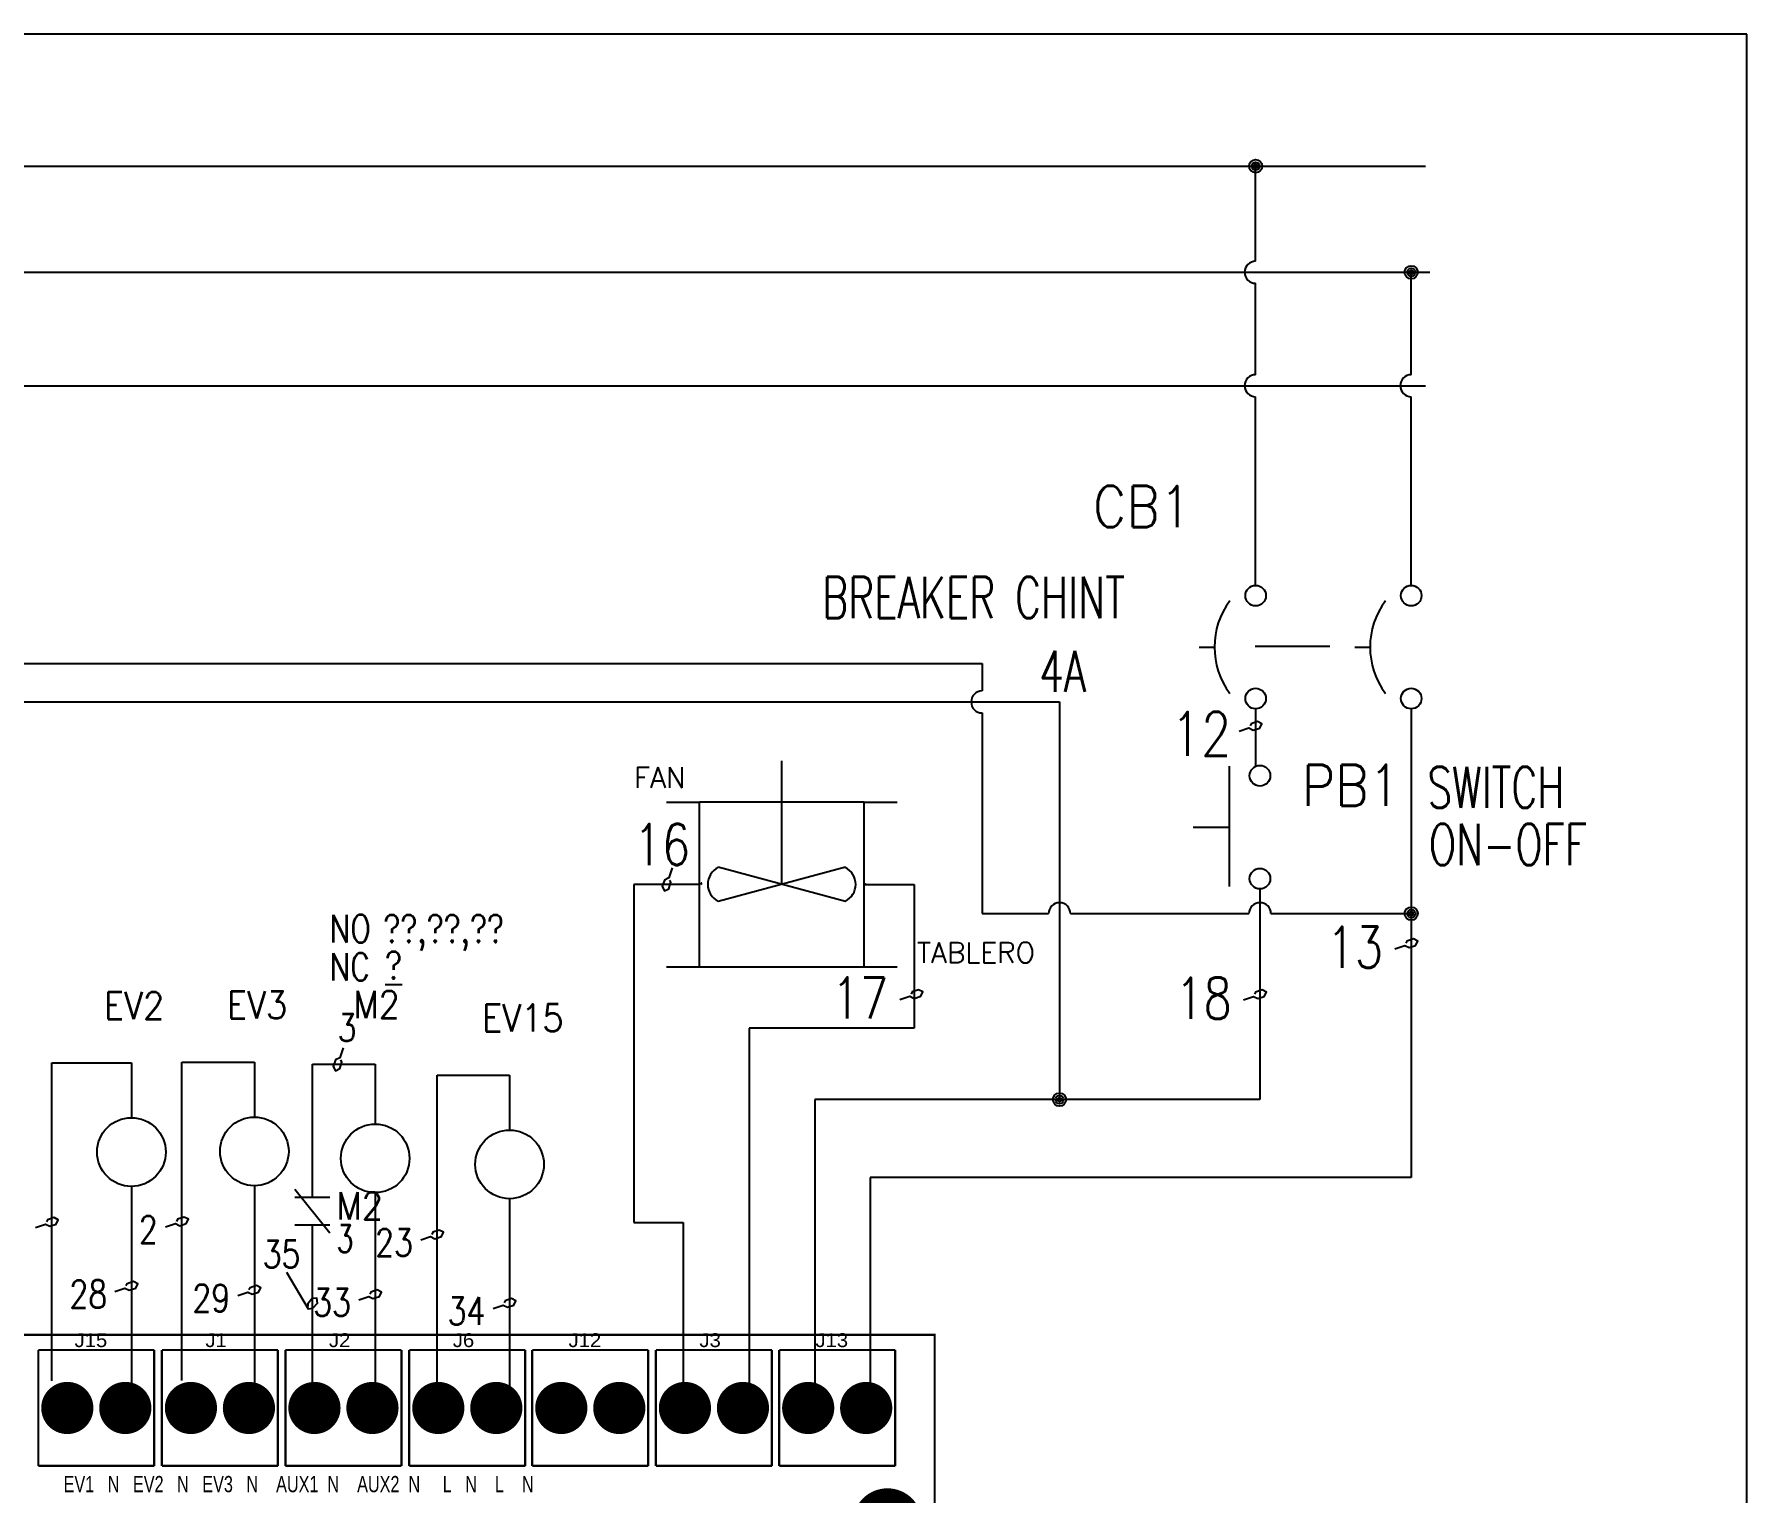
# Model space of a CAD drawing. Header units: inches. Extents: x 18.7 to 39.4, y 4.3 to 20.5.
# Drawn here: x 31.61 to 39.41, y 13.87 to 20.52 of the extents above; entities that cross this region are included whole.
import ezdxf
from ezdxf.enums import TextEntityAlignment as Align

# ---------------------------------------------------------------- set-up
doc = ezdxf.new("R2010")
doc.units = ezdxf.units.IN
doc.header["$MEASUREMENT"] = 0
doc.linetypes.add('HIDDEN2', pattern=[0.1875, 0.125, -0.0625])
for name, color, linetype in [('BLK_12AWG', 7, 'Continuous'), ('DESC', 250, 'Continuous'), ('LINK', 9, 'Continuous'), ('MISC', 7, 'Continuous'), ('SYMS', 7, 'Continuous'), ('TAGS', 150, 'Continuous'), ('WIREFIXED', 7, 'Continuous'), ('WIRES', 7, 'Continuous'), ('XREF', 7, 'Continuous'), ('XREFCHILD', 134, 'Continuous')]:
    doc.layers.add(name, color=color, linetype=linetype)
doc.styles.get("Standard").update_dxf_attribs({"font": 'arial.ttf'})
doc.styles.add('WD', font='romans.shx')

# ---------------------------------------------------------------- blocks, each defined once
blk = doc.blocks.new('VPB11')
for p, q in [((-0.0938, 0.1849), (-0.0938, -0.1801)), ((-0.2022, 0), (-0.0938, 0))]:
    blk.add_line(p, q)
for centre in [(0, 0.1562), (0, -0.1562)]:
    blk.add_circle(centre, 0.0312)
at = {"style": 'WD'}
for tag, p, width in [('INST', (0.1269, 0.3902), 0.7), ('LOC', (0.1269, 0.2206), 0.7), ('TAG1', (0.1269, 0.0644), 0.9), ('XREF', (0.1287, -0.09), 0.7), ('DESC1', (0.1287, -0.242), 0.7), ('DESC2', (0.1287, -0.3982), 0.7)]:
    blk.add_attdef(tag, p, '', height=0.125, dxfattribs=dict(at, width=width))
at = {"linetype": 'Continuous', "style": 'WD'}
for tag, height, flags, p in [('TERM01', 0.125, 8, (-0.055, 0.2223)), ('MFG', 0.01, 9, (-0.1421, -0.0881)), ('CAT', 0.01, 9, (-0.1421, -0.0731))]:
    blk.add_attdef(tag, text='', height=height, dxfattribs=dict(at, flags=flags)).set_placement(p, align=Align.RIGHT)
at = {"color": 7, "style": 'WD', "flags": 1}
for tag, p in [('X2TERM01', (0, 0.1875)), ('X8TERM02', (0, -0.1875))]:
    blk.add_attdef(tag, p, '', height=0.0125, dxfattribs=at)
at = {"color": 7, "style": 'WD'}
for tag, p in [('X4LINK', (-0.2656, 0)), ('X1LINK', (0, 0))]:
    blk.add_attdef(tag, p, '', height=0.01, dxfattribs=at)
at = {"style": 'WD'}
for tag, flags, p in [('CONTACT', 1, (-0.1421, -0.0531)), ('FAMILY', 9, (-0.1421, -0.0365))]:
    blk.add_attdef(tag, text='', height=0.01, dxfattribs=dict(at, flags=flags)).set_placement(p, align=Align.RIGHT)
at = {"linetype": 'Continuous', "style": 'WD', "flags": 9}
blk.add_attdef('ASSYCODE', text='', height=0.01, dxfattribs=at).set_placement((-0.1551, -0.1064), align=Align.CENTER)
at = {"linetype": 'Continuous', "style": 'WD', "flags": 8}
blk.add_attdef('TERM02', text='', height=0.125, dxfattribs=at).set_placement((-0.0407, -0.2291), align=Align.TOP_RIGHT)
blk = doc.blocks.new('WD_WNV')
at = {"linetype": 'Continuous', "style": 'WD', "width": 0.8}
blk.add_attdef('WIRENO', text='', height=0.125, dxfattribs=at).set_placement((-0.05, 0), align=Align.MIDDLE_RIGHT)
at = {"style": 'WD', "flags": 1}
for tag, p in [('W01USER', (-0.0625, 0.0938)), ('W02USER', (-0.0625, 0.0859)), ('W03USER', (-0.0625, 0.0781)), ('W04USER', (-0.0625, 0.0703)), ('W05USER', (-0.0625, 0.0625)), ('W06USER', (-0.0625, 0.0547)), ('W07USER', (-0.0625, 0.0469)), ('W08USER', (-0.0625, 0.0391)), ('W09USER', (-0.0625, 0.0312)), ('W10USER', (-0.0625, 0.0234))]:
    blk.add_attdef(tag, text='', height=0.005, dxfattribs=at).set_placement(p, align=Align.CENTER)
blk = doc.blocks.new('VCB1')
at = {"linetype": 'HIDDEN2'}
blk.add_line((-0.1712, 0), (-0.125, 0), dxfattribs=at)
for centre in [(0, 0.1562), (0, -0.1562)]:
    blk.add_circle(centre, 0.0312)
blk.add_arc((0.1094, 0), 0.2344, 143.1301, 216.8699)
at = {"style": 'WD'}
for tag, p, width in [('INST', (0.2188, 0.3883), 0.7), ('LOC', (0.2188, 0.2188), 0.7), ('TAG1', (0.1269, 0.0644), 0.9), ('XREF', (0.1287, -0.09), 0.7), ('DESC1', (0.1287, -0.242), 0.7), ('DESC2', (0.1287, -0.3893), 0.7)]:
    blk.add_attdef(tag, p, '', height=0.125, dxfattribs=dict(at, width=width))
at = {"linetype": 'Continuous', "style": 'WD'}
for tag, height, flags, p in [('TERM01', 0.125, 8, (-0.055, 0.2066)), ('MFG', 0.01, 9, (-0.1421, -0.0881)), ('CAT', 0.01, 9, (-0.1421, -0.0731))]:
    blk.add_attdef(tag, text='', height=height, dxfattribs=dict(at, flags=flags)).set_placement(p, align=Align.RIGHT)
at = {"style": 'WD', "width": 0.7}
blk.add_attdef('RATING1', text='', height=0.125, dxfattribs=at).set_placement((-0.1875, 0.0625), align=Align.RIGHT)
at = {"color": 7, "style": 'WD', "flags": 1}
for tag, p in [('X2TERM01', (0, 0.1875)), ('X8TERM02', (0, -0.1875))]:
    blk.add_attdef(tag, p, '', height=0.0125, dxfattribs=at)
at = {"color": 7, "style": 'WD'}
for tag, p in [('X4LINK', (-0.25, 0)), ('X1LINK', (0, 0))]:
    blk.add_attdef(tag, p, '', height=0.01, dxfattribs=at)
at = {"style": 'WD', "flags": 9}
for tag, p in [('FAMILY', (-0.1421, -0.0365)), ('CONTACT', (-0.1288, -0.1291))]:
    blk.add_attdef(tag, text='', height=0.01, dxfattribs=at).set_placement(p, align=Align.RIGHT)
at = {"linetype": 'Continuous', "style": 'WD', "flags": 9}
blk.add_attdef('ASSYCODE', text='', height=0.01, dxfattribs=at).set_placement((-0.1533, -0.1061), align=Align.CENTER)
at = {"linetype": 'Continuous', "style": 'WD', "flags": 8}
blk.add_attdef('TERM02', text='', height=0.125, dxfattribs=at).set_placement((-0.0407, -0.2134), align=Align.TOP_RIGHT)
blk = doc.blocks.new('WDDOT')
for radius in [0.03, 0.0187, 0.00929]:
    blk.add_circle((0, 0), radius)
blk = doc.blocks.new('EPAD')
at = {"const_width": 0.5}
blk.add_lwpolyline([(-0.25, 0, 1), (0.25, 0, 1)], format="xyb", close=True, dxfattribs=at)
blk = doc.blocks.new('NextionControlV4')
at = {"const_width": 0.008}
for points in [[(41.8232, 12.2592), (48.3286, 12.2592), (48.3286, 16.8025), (41.8232, 16.8025), (41.8232, 12.2592)], [(41.8232, 12.2592), (48.3286, 12.2592), (48.3286, 16.8025), (41.8232, 16.8025), (41.8232, 12.2592)], [(41.8232, 12.2592), (48.3286, 12.2592), (48.3286, 16.8025), (41.8232, 16.8025), (41.8232, 12.2592)], [(45.2372, 16.75), (45.2372, 16.35)], [(45.2372, 16.75), (45.6372, 16.75)], [(45.2372, 16.75), (45.2372, 16.35)], [(45.2372, 16.75), (45.6372, 16.75)], [(45.2372, 16.75), (45.2372, 16.35)], [(45.2372, 16.75), (45.6372, 16.75)], [(45.6372, 16.75), (45.6372, 16.35)], [(45.6372, 16.75), (45.6372, 16.35)], [(45.6372, 16.75), (45.6372, 16.35)], [(45.6635, 16.75), (45.6635, 16.35)], [(45.6635, 16.75), (46.0635, 16.75)], [(45.6635, 16.75), (45.6635, 16.35)], [(45.6635, 16.75), (46.0635, 16.75)], [(45.6635, 16.75), (45.6635, 16.35)], [(45.6635, 16.75), (46.0635, 16.75)], [(46.0635, 16.75), (46.0635, 16.35)], [(46.0635, 16.75), (46.0635, 16.35)], [(46.0635, 16.75), (46.0635, 16.35)], [(46.0895, 16.75), (46.0895, 16.35)], [(46.0895, 16.75), (46.4895, 16.75)], [(46.0895, 16.75), (46.0895, 16.35)], [(46.0895, 16.75), (46.4895, 16.75)], [(46.0895, 16.75), (46.0895, 16.35)], [(46.0895, 16.75), (46.4895, 16.75)], [(46.4895, 16.75), (46.4895, 16.35)], [(46.4895, 16.75), (46.4895, 16.35)], [(46.4895, 16.75), (46.4895, 16.35)], [(46.5167, 16.75), (46.5167, 16.35)], [(46.5167, 16.75), (46.9167, 16.75)], [(46.5167, 16.75), (46.5167, 16.35)], [(46.5167, 16.75), (46.9167, 16.75)], [(46.5167, 16.75), (46.5167, 16.35)], [(46.5167, 16.75), (46.9167, 16.75)], [(46.9167, 16.75), (46.9167, 16.35)], [(46.9167, 16.75), (46.9167, 16.35)], [(46.9167, 16.75), (46.9167, 16.35)], [(46.9409, 16.75), (46.9409, 16.35)], [(46.9409, 16.75), (47.3409, 16.75)], [(46.9409, 16.75), (46.9409, 16.35)], [(46.9409, 16.75), (47.3409, 16.75)], [(46.9409, 16.75), (46.9409, 16.35)], [(46.9409, 16.75), (47.3409, 16.75)], [(47.3409, 16.75), (47.3409, 16.35)], [(47.3409, 16.75), (47.3409, 16.35)], [(47.3409, 16.75), (47.3409, 16.35)], [(47.3673, 16.75), (47.3673, 16.35)], [(47.3673, 16.75), (47.7673, 16.75)], [(47.3673, 16.75), (47.3673, 16.35)], [(47.3673, 16.75), (47.7673, 16.75)], [(47.3673, 16.75), (47.3673, 16.35)], [(47.3673, 16.75), (47.7673, 16.75)], [(47.7673, 16.75), (47.7673, 16.35)], [(47.7673, 16.75), (47.7673, 16.35)], [(47.7673, 16.75), (47.7673, 16.35)], [(47.7924, 16.75), (47.7924, 16.35)], [(47.7924, 16.75), (48.1924, 16.75)], [(47.7924, 16.75), (47.7924, 16.35)], [(47.7924, 16.75), (48.1924, 16.75)], [(47.7924, 16.75), (47.7924, 16.35)], [(47.7924, 16.75), (48.1924, 16.75)], [(48.1924, 16.75), (48.1924, 16.35)], [(48.1924, 16.75), (48.1924, 16.35)], [(48.1924, 16.75), (48.1924, 16.35)], [(45.2372, 16.35), (45.6372, 16.35)], [(45.2372, 16.35), (45.6372, 16.35)], [(45.2372, 16.35), (45.6372, 16.35)], [(45.6635, 16.35), (46.0635, 16.35)], [(45.6635, 16.35), (46.0635, 16.35)], [(45.6635, 16.35), (46.0635, 16.35)], [(46.0895, 16.35), (46.4895, 16.35)], [(46.0895, 16.35), (46.4895, 16.35)], [(46.0895, 16.35), (46.4895, 16.35)], [(46.5167, 16.35), (46.9167, 16.35)], [(46.5167, 16.35), (46.9167, 16.35)], [(46.5167, 16.35), (46.9167, 16.35)], [(46.9409, 16.35), (47.3409, 16.35)], [(46.9409, 16.35), (47.3409, 16.35)], [(46.9409, 16.35), (47.3409, 16.35)], [(47.3673, 16.35), (47.7673, 16.35)], [(47.3673, 16.35), (47.7673, 16.35)], [(47.3673, 16.35), (47.7673, 16.35)], [(47.7924, 16.35), (48.1924, 16.35)], [(47.7924, 16.35), (48.1924, 16.35)], [(47.7924, 16.35), (48.1924, 16.35)]]:
    blk.add_lwpolyline(points, dxfattribs=at)
for p, xscale, yscale in [((45.3372, 16.55), 0.18, 0.18), ((45.5372, 16.55), 0.18, 0.18), ((45.7635, 16.55), 0.18, 0.18), ((45.9635, 16.55), 0.18, 0.18), ((46.1895, 16.55), 0.18, 0.18), ((46.3895, 16.55), 0.18, 0.18), ((46.6167, 16.55), 0.18, 0.18), ((46.8167, 16.55), 0.18, 0.18), ((47.0409, 16.55), 0.18, 0.18), ((47.2409, 16.55), 0.18, 0.18), ((47.4673, 16.55), 0.18, 0.18), ((47.6673, 16.55), 0.18, 0.18), ((47.8924, 16.55), 0.18, 0.18), ((48.0924, 16.55), 0.18, 0.18), ((48.1657, 16.1529), 0.24, 0.24)]:
    blk.add_blockref('EPAD', p, dxfattribs=dict(xscale=xscale, yscale=yscale))
for s, height, width, p in [('J15', 0.048, 1.041667, (45.3622, 16.76)), ('J15', 0.048, 1.041667, (45.3622, 16.76)), ('J15', 0.048, 1.041667, (45.3622, 16.76)), ('J1', 0.048, 1.041667, (45.8135, 16.76)), ('J1', 0.048, 1.041667, (45.8135, 16.76)), ('J1', 0.048, 1.041667, (45.8135, 16.76)), ('J2', 0.048, 1.041667, (46.2395, 16.76)), ('J2', 0.048, 1.041667, (46.2395, 16.76)), ('J2', 0.048, 1.041667, (46.2395, 16.76)), ('J6', 0.048, 1.041667, (46.6667, 16.76)), ('J6', 0.048, 1.041667, (46.6667, 16.76)), ('J6', 0.048, 1.041667, (46.6667, 16.76)), ('J12', 0.048, 1.041667, (47.0659, 16.76)), ('J12', 0.048, 1.041667, (47.0659, 16.76)), ('J12', 0.048, 1.041667, (47.0659, 16.76)), ('J3', 0.048, 1.041667, (47.5173, 16.76)), ('J3', 0.048, 1.041667, (47.5173, 16.76)), ('J3', 0.048, 1.041667, (47.5173, 16.76)), ('J13', 0.048, 1.041667, (47.9174, 16.76)), ('J13', 0.048, 1.041667, (47.9174, 16.76)), ('J13', 0.048, 1.041667, (47.9174, 16.76)), ('EV1   N   EV2   N   EV3   N    AUX1  N    AUX2  N     L   N    L    N', 0.056, 0.714286, (45.3245, 16.2595)), ('EV1   N   EV2   N   EV3   N    AUX1  N    AUX2  N     L   N    L    N', 0.056, 0.714286, (45.3245, 16.2595)), ('EV1   N   EV2   N   EV3   N    AUX1  N    AUX2  N     L   N    L    N', 0.056, 0.714286, (45.3245, 16.2595))]:
    blk.add_text(s, height=height, dxfattribs=dict(width=width)).set_placement(p)
blk = doc.blocks.new('VCR1')
blk.add_circle((0, 0), 0.1562)
at = {"style": 'WD', "width": 0.7}
for tag, p in [('INST', (0.2812, 0.4133)), ('LOC', (0.2812, 0.2437))]:
    blk.add_attdef(tag, text='', height=0.125, dxfattribs=at).set_placement(p, align=Align.TOP_LEFT)
at = {"linetype": 'Continuous', "style": 'WD', "flags": 8}
blk.add_attdef('TERM01', text='', height=0.125, dxfattribs=at).set_placement((-0.0312, 0.1812), align=Align.RIGHT)
at = {"color": 7, "style": 'WD', "flags": 1}
for tag, p in [('X2TERM01', (0, 0.1562)), ('X8TERM02', (0, -0.1562))]:
    blk.add_attdef(tag, p, '', height=0.0125, dxfattribs=at)
at = {"style": 'WD', "width": 0.9}
for tag, p in [('TAG1', (0.2, -0.0472)), ('DESC1', (-0.256, -1.0197)), ('DESC2', (-0.256, -1.1759)), ('DESC3', (-0.256, -1.3322))]:
    blk.add_attdef(tag, p, '', height=0.125, dxfattribs=at)
at = {"style": 'WD', "flags": 9}
blk.add_attdef('FAMILY', text='', height=0.01, dxfattribs=at).set_placement((-0.2191, -0.0659), align=Align.CENTER)
at = {"linetype": 'Continuous', "style": 'WD', "flags": 9}
blk.add_attdef('ASSYCODE', text='', height=0.01, dxfattribs=at).set_placement((-0.2229, -0.1181), align=Align.CENTER)
for tag, p in [('MFG', (-0.2211, -0.0986)), ('CAT', (-0.2211, -0.0835))]:
    blk.add_attdef(tag, text='', height=0.01, dxfattribs=at).set_placement(p, align=Align.MIDDLE)
at = {"linetype": 'Continuous', "style": 'WD', "flags": 8}
blk.add_attdef('TERM02', text='', height=0.125, dxfattribs=at).set_placement((-0.0312, -0.1781), align=Align.TOP_RIGHT)
at = {"style": 'WD', "width": 0.8, "flags": 8}
for tag, p in [('NO', (-0.256, -1.4884)), ('XREFNO', (-0.0229, -1.4884)), ('NC', (-0.256, -1.6447)), ('XREFNC', (-0.0229, -1.6447))]:
    blk.add_attdef(tag, p, '', height=0.125, dxfattribs=at)
blk = doc.blocks.new('VMS1')
blk.add_circle((0, 0), 0.1562)
at = {"style": 'WD', "width": 0.7}
for tag, p in [('INST', (0.2812, 0.4193)), ('LOC', (0.2812, 0.2497))]:
    blk.add_attdef(tag, text='', height=0.125, dxfattribs=at).set_placement(p, align=Align.TOP_LEFT)
at = {"linetype": 'Continuous', "style": 'WD', "flags": 8}
blk.add_attdef('TERM01', text='', height=0.125, dxfattribs=at).set_placement((-0.0312, 0.1812), align=Align.RIGHT)
at = {"color": 7, "style": 'WD', "flags": 1}
for tag, p in [('X2TERM01', (0, 0.1562)), ('X8TERM02', (0, -0.1562))]:
    blk.add_attdef(tag, p, '', height=0.0125, dxfattribs=at)
at = {"style": 'WD', "width": 0.9}
for tag, p in [('TAG1', (0.2, -0.0472)), ('DESC1', (-0.256, -1.0197)), ('DESC2', (-0.256, -1.1759)), ('DESC3', (-0.256, -1.3322))]:
    blk.add_attdef(tag, p, '', height=0.125, dxfattribs=at)
at = {"style": 'WD', "flags": 9}
blk.add_attdef('FAMILY', text='', height=0.01, dxfattribs=at).set_placement((-0.2191, -0.0659), align=Align.CENTER)
at = {"linetype": 'Continuous', "style": 'WD', "flags": 9}
blk.add_attdef('ASSYCODE', text='', height=0.01, dxfattribs=at).set_placement((-0.2236, -0.1202), align=Align.CENTER)
for tag, p in [('MFG', (-0.2211, -0.0986)), ('CAT', (-0.2211, -0.0835))]:
    blk.add_attdef(tag, text='', height=0.01, dxfattribs=at).set_placement(p, align=Align.MIDDLE)
at = {"linetype": 'Continuous', "style": 'WD', "flags": 8}
blk.add_attdef('TERM02', text='', height=0.125, dxfattribs=at).set_placement((-0.0312, -0.1781), align=Align.TOP_RIGHT)
at = {"style": 'WD', "width": 0.8, "flags": 8}
for tag, p in [('NO', (-0.256, -1.4884)), ('XREFNO', (-0.0229, -1.4884)), ('NC', (-0.256, -1.6447)), ('XREFNC', (-0.0229, -1.6447))]:
    blk.add_attdef(tag, p, '', height=0.125, dxfattribs=at)
blk = doc.blocks.new('VMS22')
at = {"linetype": 'Continuous'}
for p, q in [((-0.08, 0.1), (0.08, -0.1)), ((-0.08, 0.0625), (0.08, 0.0625)), ((-0.08, -0.0625), (0.08, -0.0625))]:
    blk.add_line(p, q, dxfattribs=at)
at = {"style": 'WD'}
for tag, p, width in [('INST', (0.125, 0.2866), 0.7), ('LOC', (0.125, 0.117), 0.7), ('TAG2', (0.1095, -0.0393), 0.9), ('XREF', (0.1115, -0.1888), 0.7), ('DESC1', (0.1115, -0.3407), 0.7), ('DESC2', (0.1115, -0.497), 0.7), ('DESC3', (0.1115, -0.6532), 0.7)]:
    blk.add_attdef(tag, p, '', height=0.125, dxfattribs=dict(at, width=width))
at = {"linetype": 'Continuous', "style": 'WD', "flags": 8}
blk.add_attdef('TERM01', text='', height=0.125, dxfattribs=at).set_placement((-0.0312, 0.125), align=Align.RIGHT)
at = {"style": 'WD'}
for tag, p, flags in [('FAMILY', (-0.1522, -0.001), 9), ('CONTACT', (-0.1522, -0.0177), 1)]:
    blk.add_attdef(tag, p, '', height=0.01, dxfattribs=dict(at, flags=flags))
at = {"color": 7, "style": 'WD'}
for tag, p in [('X4LINK', (-0.1406, 0)), ('X1LINK', (0.125, 0))]:
    blk.add_attdef(tag, p, '', height=0.01, dxfattribs=at)
at = {"color": 7, "style": 'WD', "flags": 1}
for tag, p in [('X2TERM01', (0, 0.0625)), ('X8TERM02', (0, -0.0625))]:
    blk.add_attdef(tag, p, '', height=0.0125, dxfattribs=at)
at = {"linetype": 'Continuous', "style": 'WD', "flags": 8}
blk.add_attdef('TERM02', text='', height=0.125, dxfattribs=at).set_placement((-0.0312, -0.125), align=Align.TOP_RIGHT)
blk = doc.blocks.new('VM1_AXIAL_FLOW_FAN1')
for p, q in [((0, 0), (0, 0.75)), ((-0.7, 0.5), (-0.5, 0.5)), ((-0.5, -0.5), (-0.5, 0.5)), ((0.5, 0.5), (-0.5, 0.5)), ((0.5, -0.5), (0.5, 0.5)), ((0.5, 0.5), (0.7, 0.5)), ((0.386, -0.104), (-0.386, 0.104)), ((0.386, 0.104), (-0.386, -0.104)), ((-0.7, -0.5), (-0.5, -0.5)), ((-0.5, -0.5), (0.5, -0.5)), ((0.5, -0.5), (0.7, -0.5))]:
    blk.add_line(p, q)
for centre, start, end in [((-0.333, 0), 117.1247, 242.8753), ((0.333, 0), 297.1247, 62.8753)]:
    blk.add_arc(centre, 0.116, start, end)
at = {"style": 'WD'}
for tag, height, p in [('INST', 0.125, (-0.585, 0.957)), ('LOC', 0.125, (-0.588, 0.777)), ('TAG1', 0.125, (-0.585, 0.586)), ('TERM01', 0.0625, (-0.51, 0.016))]:
    blk.add_attdef(tag, text='', height=height, dxfattribs=at).set_placement(p, align=Align.RIGHT)
for tag, p, height in [('X2TERM04', (0, 0.75), 0.005), ('TERM04', (0.009, 0.76), 0.0625), ('X4TERM01', (-0.5, 0), 0.01), ('X1TERM03', (0.5, 0), 0.005), ('TERM03', (0.511, 0.012), 0.0625), ('RATING1', (0.82, -0.261), 0.125), ('DESC1', (0.82, -0.477), 0.125), ('X8TERM02', (0, -0.5), 0.005), ('TERM02', (0.002, -0.573), 0.0625), ('DESC2', (0.82, -0.661), 0.125), ('DESC3', (0.82, -0.851), 0.125), ('WDTAGALT', (0.827, -1.032), 0.125)]:
    blk.add_attdef(tag, p, '', height=height, dxfattribs=at)
blk.add_attdef('XREF', text='', height=0.0625, rotation=0.0625, dxfattribs=at).set_placement((0.743, 0.595), align=Align.TOP_CENTER)
at = {"style": 'WD', "flags": 1}
for tag, p in [('FAMILY', (-0.659, -0.3)), ('CAT', (-0.659, -0.345)), ('MFG', (-0.657, -0.376)), ('ASSYCODE', (-0.629, -0.405)), ('WDTYPE', (-0.644, -0.442))]:
    blk.add_attdef(tag, text='', height=0.01, dxfattribs=at).set_placement(p, align=Align.CENTER)
blk = doc.blocks.new('WD_WNH')
at = {"linetype": 'Continuous', "style": 'WD', "width": 0.8}
blk.add_attdef('WIRENO', text='', height=0.125, dxfattribs=at).set_placement((0, 0.0625), align=Align.CENTER)
at = {"style": 'WD', "flags": 1}
for tag, p in [('W01USER', (0, 0.0781)), ('W02USER', (0, 0.0703)), ('W03USER', (0, 0.0625)), ('W04USER', (0, 0.0547)), ('W05USER', (0, 0.0469)), ('W06USER', (0, 0.0391)), ('W07USER', (0, 0.0312)), ('W08USER', (0, 0.0234)), ('W09USER', (0, 0.0156)), ('W10USER', (0, 0.0078))]:
    blk.add_attdef(tag, text='', height=0.005, dxfattribs=at).set_placement(p, align=Align.CENTER)

msp = doc.modelspace()

# ---------------------------------------------------------------- linework, layer by layer
at = {"color": 7, "linetype": 'Continuous'}
for p, q in [((39.4087, 20.5161), (18.6587, 20.5161)), ((39.4087, 4.3311), (39.4087, 20.5161))]:
    msp.add_line(p, q, dxfattribs=at)
at = {"layer": 'BLK_12AWG'}
for p, q in [((19.5714, 19.9155), (37.9464, 19.9155)), ((37.1729, 19.4822), (37.1729, 19.9155)), ((19.591, 19.4322), (37.966, 19.4322)), ((37.8813, 18.9655), (37.8813, 19.4322)), ((37.1729, 18.9655), (37.1729, 19.3822)), ((19.5714, 18.9155), (37.9464, 18.9155)), ((37.1729, 18.0066), (37.1729, 18.8655)), ((37.8813, 18.0066), (37.8813, 18.8655))]:
    msp.add_line(p, q, dxfattribs=at)
for centre in [(37.1729, 19.4322), (37.1729, 18.9155), (37.8813, 18.9155)]:
    msp.add_arc(centre, 0.05, 90, 270, dxfattribs=at)
at = {"layer": 'LINK'}
msp.add_lwpolyline([(37.17, 17.73), (37.51, 17.73)], dxfattribs=at)
at = {"layer": 'WIREFIXED'}
for points in [[(37.0972, 17.3419), (37.1426, 17.357), (37.1623, 17.3471), (37.1917, 17.3569), (37.2015, 17.3766), (37.1818, 17.3864), (37.1524, 17.3766), (37.1475, 17.3668)], [(34.516, 16.72), (34.5009, 16.6746), (34.4811, 16.6648), (34.4712, 16.6351), (34.4811, 16.6154), (34.5009, 16.6252), (34.5107, 16.6549), (34.5058, 16.6648)], [(37.8063, 16.3521), (37.8517, 16.3672), (37.8714, 16.3574), (37.9011, 16.3672), (37.911, 16.387), (37.8912, 16.3969), (37.8616, 16.387), (37.8566, 16.3771)], [(35.5538, 16.1204), (35.5992, 16.1355), (35.6189, 16.1257), (35.6486, 16.1355), (35.6585, 16.1553), (35.6387, 16.1652), (35.609, 16.1553), (35.6041, 16.1454)], [(37.1175, 16.1193), (37.1628, 16.1344), (37.1826, 16.1245), (37.2122, 16.1344), (37.2221, 16.1542), (37.2024, 16.1641), (37.1727, 16.1542), (37.1678, 16.1443)], [(33.0184, 15.9006), (33.0033, 15.8552), (32.9836, 15.8454), (32.9738, 15.816), (32.9836, 15.7963), (33.0033, 15.8062), (33.0131, 15.8356), (33.0082, 15.8454)], [(31.6178, 15.0831), (31.6631, 15.0982), (31.6828, 15.0884), (31.7122, 15.0982), (31.722, 15.1179), (31.7024, 15.1277), (31.673, 15.1179), (31.668, 15.1081)], [(32.21, 15.0852), (32.2553, 15.1003), (32.275, 15.0905), (32.3044, 15.1003), (32.3142, 15.1199), (32.2946, 15.1298), (32.2652, 15.12), (32.2602, 15.1101)], [(33.3717, 15.0261), (33.417, 15.0412), (33.4367, 15.0314), (33.4661, 15.0412), (33.476, 15.0609), (33.4563, 15.0707), (33.4269, 15.0609), (33.4219, 15.0511)], [(31.9798, 14.7916), (32.0251, 14.8067), (32.0448, 14.7968), (32.0742, 14.8066), (32.0841, 14.8263), (32.0644, 14.8362), (32.035, 14.8264), (32.0301, 14.8165)], [(32.5395, 14.773), (32.5849, 14.7881), (32.6046, 14.7783), (32.634, 14.7881), (32.6438, 14.8078), (32.6241, 14.8176), (32.5947, 14.8078), (32.5898, 14.798)], [(32.7605, 14.8793), (32.8594, 14.7122), (32.8814, 14.7144), (32.9013, 14.7385), (32.8991, 14.7605), (32.8771, 14.7584), (32.8573, 14.7342), (32.8583, 14.7233)], [(33.0896, 14.7533), (33.1349, 14.7684), (33.1546, 14.7586), (33.184, 14.7684), (33.1939, 14.7881), (33.1742, 14.7979), (33.1448, 14.7881), (33.1398, 14.7783)], [(33.7013, 14.714), (33.7466, 14.7291), (33.7663, 14.7192), (33.7957, 14.729), (33.8055, 14.7487), (33.7859, 14.7586), (33.7564, 14.7488), (33.7515, 14.7389)]]:
    msp.add_lwpolyline(points, dxfattribs=at)
at = {"layer": 'WIRES'}
for p, q in [((24.0401, 17.6502), (35.9276, 17.6502)), ((35.9276, 17.6502), (35.9276, 17.5256)), ((25.0864, 17.4756), (36.2801, 17.4756)), ((36.2801, 17.4756), (36.2801, 15.6646)), ((35.9276, 17.4256), (35.9276, 16.5116)), ((37.1722, 17.4441), (37.1722, 17.1865)), ((37.8813, 17.4441), (37.8813, 15.3101)), ((34.6405, 16.645), (34.3415, 16.645)), ((34.3415, 16.645), (34.3415, 15.1048)), ((35.3905, 16.645), (35.6182, 16.645)), ((35.6182, 16.645), (35.6182, 15.9902)), ((37.1925, 16.624), (37.1925, 15.6646)), ((35.9276, 16.5116), (36.2301, 16.5116)), ((36.3301, 16.5116), (37.1425, 16.5116)), ((37.2425, 16.5116), (37.8813, 16.5116)), ((35.6182, 15.9902), (34.8672, 15.9902)), ((34.8672, 15.9902), (34.8672, 14.2795)), ((31.6928, 14.3841), (31.6928, 15.8322)), ((31.6928, 15.8322), (32.0548, 15.8322)), ((32.0548, 15.8322), (32.0548, 15.5822)), ((32.285, 14.3851), (32.285, 15.8352)), ((32.285, 15.8352), (32.6145, 15.8352)), ((32.6145, 15.8352), (32.6145, 15.5852)), ((32.8793, 15.8256), (33.1646, 15.8256)), ((32.8793, 15.2202), (32.8793, 15.8256)), ((33.1646, 15.8256), (33.1646, 15.5535)), ((33.4467, 14.3261), (33.4467, 15.7762)), ((33.4467, 15.7762), (33.7763, 15.7762)), ((33.7763, 15.7762), (33.7763, 15.5262)), ((37.1925, 15.6646), (35.1661, 15.6646)), ((35.1661, 15.6646), (35.1661, 14.3355)), ((37.8813, 15.3101), (35.4174, 15.3101)), ((35.4174, 15.3101), (35.4174, 14.2765)), ((32.0548, 15.2697), (32.0548, 14.3635)), ((32.6145, 15.2727), (32.6145, 14.3233)), ((33.1646, 15.241), (33.1646, 14.3156)), ((33.7763, 15.2137), (33.7763, 14.2642)), ((32.8793, 14.3775), (32.8793, 15.0952)), ((34.3415, 15.1048), (34.5668, 15.1048)), ((34.5668, 15.1048), (34.5668, 14.2645)), ((33.1584, 14.3367), (33.1929, 14.3367))]:
    msp.add_line(p, q, dxfattribs=at)
for centre, start, end in [((35.9276, 17.4756), 90, 270), ((36.2801, 16.5116), 0, 180), ((37.1925, 16.5116), 0, 180)]:
    msp.add_arc(centre, 0.05, start, end, dxfattribs=at)

# ---------------------------------------------------------------- block references
at = {"xscale": 1.32, "yscale": 1.32, "zscale": 1.32}
msp.add_blockref('NextionControlV4', (-28.0821, -7.5854), dxfattribs=at)
at = {"layer": 'SYMS'}
for p in [(37.1729, 19.9155), (37.8813, 19.4322), (37.8813, 16.5116), (36.2801, 15.6646)]:
    msp.add_blockref('WDDOT', p, dxfattribs=at)
ref = msp.add_blockref('VCB1', (37.1729, 17.7254), dxfattribs=dict(at, xscale=1.5, yscale=1.5, zscale=1.5))
ref.add_attrib('DESC2', '4A', (36.1874, 17.521), dxfattribs={"layer": 'DESC', "height": 0.1875, "style": 'WD', "width": 0.7})
ref.add_attrib('DESC1', 'BREAKER CHINT', (35.2001, 17.8578), dxfattribs={"layer": 'DESC', "height": 0.1875, "style": 'WD', "width": 0.7})
ref.add_attrib('TAG1', 'CB1', (36.4323, 18.2719), dxfattribs={"layer": 'TAGS', "color": 250, "height": 0.1875, "style": 'WD', "width": 0.9})
at = {"layer": 'SYMS', "xscale": 1.5, "yscale": 1.5, "zscale": 1.5}
msp.add_blockref('VCB1', (37.8813, 17.7254), dxfattribs=at)
at = {"layer": 'SYMS'}
ref = msp.add_blockref('VM1_AXIAL_FLOW_FAN1', (35.0155, 16.645), dxfattribs=dict(at, xscale=0.75, yscale=0.75, zscale=0.75))
ref.add_attrib('DESC1', 'TABLERO', (35.6303, 16.2872), dxfattribs={"layer": 'DESC', "height": 0.09375, "style": 'WD'})
ref.add_attrib('X4TERM01', '16', (34.6405, 16.645), dxfattribs={"layer": 'MISC', "height": 0.0075, "style": 'WD'})
ref.add_attrib('X1TERM03', '17', (35.3905, 16.645), dxfattribs={"layer": 'MISC', "height": 0.00375, "style": 'WD'})
ref.add_attrib('TAG1', 'FAN', dxfattribs={"layer": 'TAGS', "color": 250, "height": 0.09375, "style": 'WD'}).set_placement((34.5764, 17.0847), align=Align.RIGHT)
ref = msp.add_blockref('VPB11', (37.1925, 16.9053), dxfattribs=dict(at, xscale=1.5, yscale=1.5, zscale=1.5))
ref.add_attrib('DESC2', 'ON-OFF', (37.9617, 16.7327), dxfattribs={"layer": 'DESC', "height": 0.1875, "style": 'WD', "width": 0.7})
ref.add_attrib('DESC1', 'SWITCH', (37.9547, 16.9931), dxfattribs={"layer": 'DESC', "height": 0.1875, "style": 'WD', "width": 0.7})
ref.add_attrib('TAG1', 'PB1', (37.3829, 17.0019), dxfattribs={"layer": 'TAGS', "color": 250, "height": 0.1875, "style": 'WD', "width": 0.9})
ref = msp.add_blockref('VMS1', (33.1646, 15.3973), dxfattribs=at)
ref.add_attrib('XREFNO', '??,??,??', (33.2016, 16.3806), dxfattribs={"layer": 'XREF', "height": 0.125, "style": 'WD', "width": 0.8, "flags": 8})
ref.add_attrib('XREFNC', '%%u?%%u', (33.2096, 16.2141), dxfattribs={"layer": 'XREF', "height": 0.125, "style": 'WD', "width": 0.8, "flags": 8})
ref.add_attrib('NO', 'NO', (32.9566, 16.3806), dxfattribs={"layer": 'MISC', "height": 0.125, "style": 'WD', "width": 0.8, "flags": 8})
ref.add_attrib('NC', 'NC', (32.9566, 16.2069), dxfattribs={"layer": 'MISC', "height": 0.125, "style": 'WD', "width": 0.8, "flags": 8})
ref.add_attrib('TAG1', 'M2', (33.0644, 16.0351), dxfattribs={"layer": 'TAGS', "height": 0.125, "style": 'WD', "width": 0.9})
ref = msp.add_blockref('VCR1', (32.0548, 15.4259), dxfattribs=at)
ref.add_attrib('TAG1', 'EV2', (31.9294, 16.0304), dxfattribs={"layer": 'TAGS', "height": 0.125, "style": 'WD', "width": 0.9})
ref = msp.add_blockref('VCR1', (32.6145, 15.429), dxfattribs=at)
ref.add_attrib('TAG1', 'EV3', (32.4892, 16.0335), dxfattribs={"layer": 'TAGS', "height": 0.125, "style": 'WD', "width": 0.9})
ref = msp.add_blockref('VCR1', (33.7763, 15.3699), dxfattribs=at)
ref.add_attrib('TAG1', 'EV15', (33.6509, 15.9745), dxfattribs={"layer": 'TAGS', "height": 0.125, "style": 'WD', "width": 0.9})
ref = msp.add_blockref('VMS22', (32.8782, 15.1577), dxfattribs=at)
ref.add_attrib('XREF', '3', (32.9897, 14.969), dxfattribs={"layer": 'XREFCHILD', "height": 0.125, "style": 'WD', "width": 0.7})
ref.add_attrib('TAG2', 'M2', (32.9877, 15.1185), dxfattribs={"layer": 'TAGS', "height": 0.125, "style": 'WD', "width": 0.9})
at = {"layer": 'WIREFIXED'}
ref = msp.add_blockref('WD_WNV', (37.1722, 17.3668), dxfattribs=at)
ref.add_attrib('WIRENOF', '12', dxfattribs={"linetype": 'Continuous', "height": 0.2, "style": 'WD', "width": 0.8}).set_placement((37.0617, 17.33), align=Align.MIDDLE_RIGHT)
ref = msp.add_blockref('WD_WNH', (34.4523, 16.529), dxfattribs=dict(at, xscale=1.5, yscale=1.5, zscale=1.5))
ref.add_attrib('WIRENOF', '16', dxfattribs={"linetype": 'Continuous', "height": 0.1875, "style": 'WD', "width": 0.8}).set_placement((34.4701, 16.6761), align=Align.BOTTOM_CENTER)
ref = msp.add_blockref('WD_WNV', (37.8813, 16.3771), dxfattribs=dict(at, xscale=1.5, yscale=1.5, zscale=1.5))
ref.add_attrib('WIRENOF', '13', dxfattribs={"linetype": 'Continuous', "height": 0.1875, "style": 'WD', "width": 0.8}).set_placement((37.753, 16.3593), align=Align.MIDDLE_RIGHT)
ref = msp.add_blockref('WD_WNV', (35.6288, 16.1454), dxfattribs=dict(at, xscale=1.5, yscale=1.5, zscale=1.5))
ref.add_attrib('WIRENOF', '17', dxfattribs={"linetype": 'Continuous', "height": 0.1875, "style": 'WD', "width": 0.8}).set_placement((35.5004, 16.1276), align=Align.MIDDLE_RIGHT)
ref = msp.add_blockref('WD_WNV', (37.1925, 16.1443), dxfattribs=dict(at, xscale=1.5, yscale=1.5, zscale=1.5))
ref.add_attrib('WIRENOF', '18', dxfattribs={"linetype": 'Continuous', "height": 0.1875, "style": 'WD', "width": 0.8}).set_placement((37.0641, 16.1265), align=Align.MIDDLE_RIGHT)
ref = msp.add_blockref('WD_WNH', (32.9997, 15.7821), dxfattribs=at)
ref.add_attrib('WIRENOF', '3', dxfattribs={"linetype": 'Continuous', "height": 0.125, "style": 'WD', "width": 0.8}).set_placement((33.0365, 15.8927), align=Align.BOTTOM_CENTER)
ref = msp.add_blockref('WD_WNV', (32.285, 15.1102), dxfattribs=at)
ref.add_attrib('WIRENOF', '2', dxfattribs={"linetype": 'Continuous', "height": 0.125, "style": 'WD', "width": 0.8}).set_placement((32.1744, 15.0733), align=Align.MIDDLE_RIGHT)
ref = msp.add_blockref('WD_WNV', (33.4467, 15.0511), dxfattribs=at)
ref.add_attrib('WIRENOF', '23', dxfattribs={"linetype": 'Continuous', "height": 0.125, "style": 'WD', "width": 0.8}).set_placement((33.3361, 15.0143), align=Align.MIDDLE_RIGHT)
ref = msp.add_blockref('WD_WNV', (33.1221, 15.323), dxfattribs=at)
ref.add_attrib('WIRENOF', '35', dxfattribs={"linetype": 'Continuous', "height": 0.125, "style": 'WD', "width": 0.8}).set_placement((32.824, 14.9614), align=Align.MIDDLE_RIGHT)
ref = msp.add_blockref('WD_WNV', (32.0548, 14.8166), dxfattribs=at)
ref.add_attrib('WIRENOF', '28', dxfattribs={"linetype": 'Continuous', "height": 0.125, "style": 'WD', "width": 0.8}).set_placement((31.9442, 14.7797), align=Align.MIDDLE_RIGHT)
ref = msp.add_blockref('WD_WNV', (32.6145, 14.798), dxfattribs=at)
ref.add_attrib('WIRENOF', '29', dxfattribs={"linetype": 'Continuous', "height": 0.125, "style": 'WD', "width": 0.8}).set_placement((32.504, 14.7611), align=Align.MIDDLE_RIGHT)
ref = msp.add_blockref('WD_WNV', (33.1646, 14.7783), dxfattribs=at)
ref.add_attrib('WIRENOF', '33', dxfattribs={"linetype": 'Continuous', "height": 0.125, "style": 'WD', "width": 0.8}).set_placement((33.054, 14.7415), align=Align.MIDDLE_RIGHT)
ref = msp.add_blockref('WD_WNV', (33.7763, 14.739), dxfattribs=at)
ref.add_attrib('WIRENOF', '34', dxfattribs={"linetype": 'Continuous', "height": 0.125, "style": 'WD', "width": 0.8}).set_placement((33.6657, 14.7021), align=Align.MIDDLE_RIGHT)

doc.saveas('drawing.dxf')
